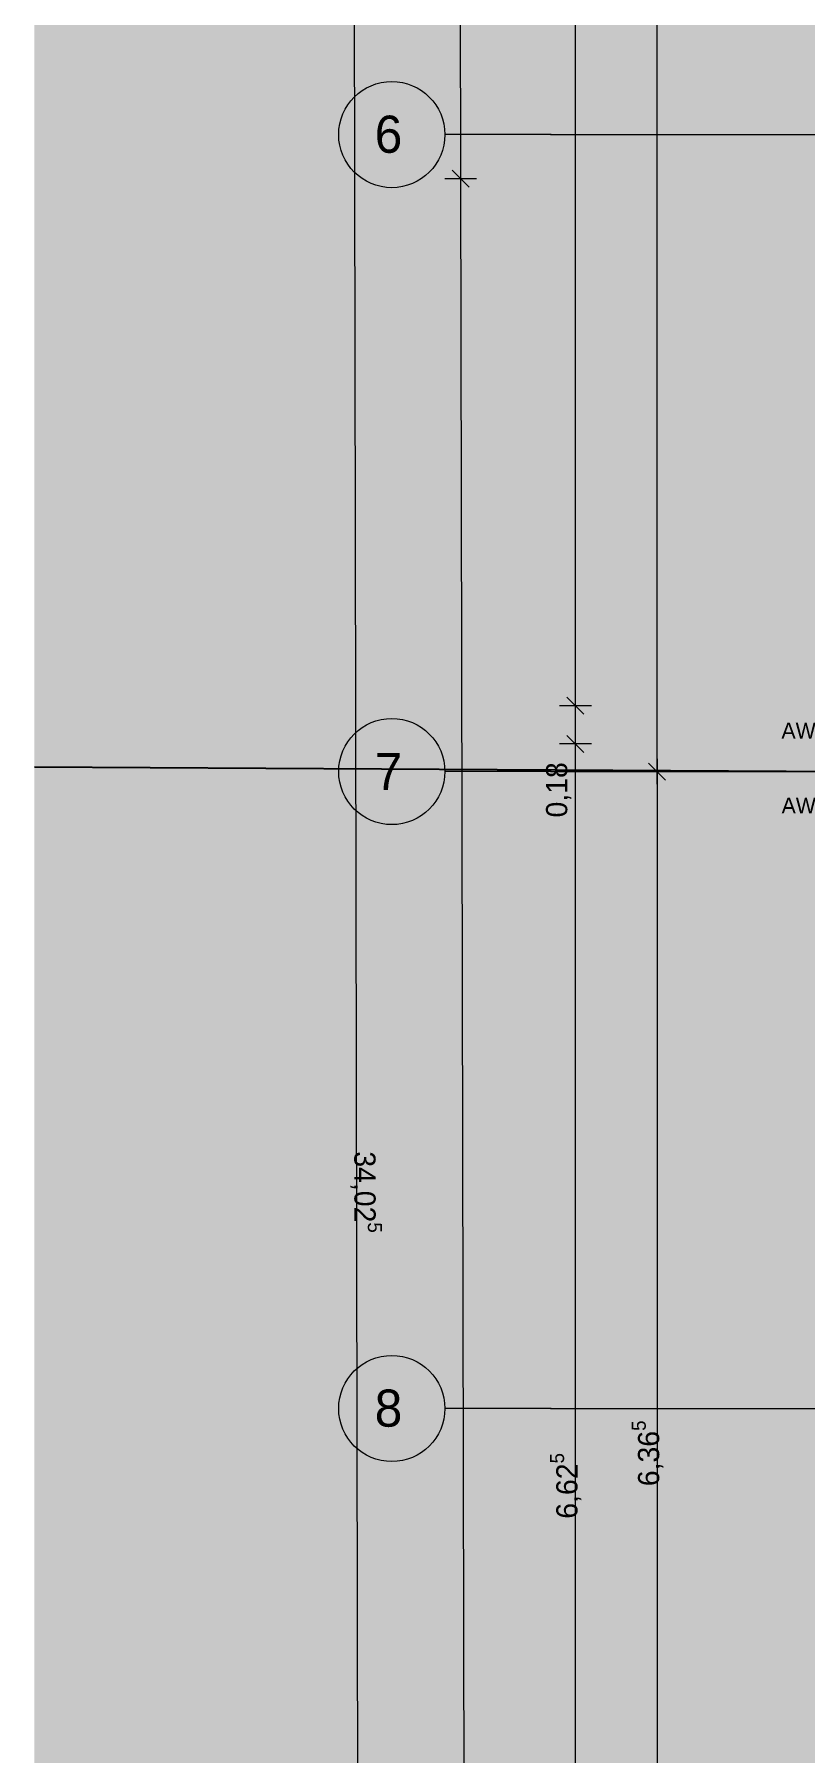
# Model space of a CAD drawing. Header units: metres. Extents: x -3.9 to 83, y -38 to 6.2.
# Drawn here: x -3.93 to -0.3, y -19.63 to -11.53 of the extents above; entities that cross this region are included whole.
import ezdxf

# ---------------------------------------------------------------- set-up
doc = ezdxf.new("R2010")
doc.units = ezdxf.units.M
doc.header["$MEASUREMENT"] = 0
doc.linetypes.add('Achse', pattern=[0.004, 0.002, -0.001, 0, -0.001])
doc.linetypes.add('Baufluchtlinie', pattern=[0.013, 0.008, -0.005])
for name, color, linetype in [('0._EG PP_2_000 Achsraster', 7, 'Continuous'), ('0._EG PP_2_725 Nachbarbebauung', 7, 'Continuous'), ('0._EG PP_2_915 Allgemein Beschriftung.x', 7, 'Continuous'), ('0._EG PP_2_950 Polierplan Bemaßung', 7, 'Continuous'), ('0._EG PP_2_Bauwerke_Gebäude - Haus Signatur.verm', 7, 'Continuous'), ('0._EG PP_2_Neubau_840 Baulinien', 7, 'Continuous')]:
    doc.layers.add(name, color=color, linetype=linetype)
doc.styles.add('ERSTELLTER_STIL_2', font='')
doc.styles.get('ERSTELLTER_STIL_2').set_extended_font_data('Eurostile')

msp = doc.modelspace()

# ---------------------------------------------------------------- hatches: boundary and pattern name
at = {"layer": '0._EG PP_2_725 Nachbarbebauung', "linetype": 'Continuous', "lineweight": 0, "true_color": 0x1f1f1f}
msp.add_hatch(color=250, dxfattribs=at).paths.add_polyline_path([(0.0099, -2.0785), (-3.9335, -2.0676), (-3.9335, -23.1322), (-0.1266, -23.2195), (0.059, -23.2207), (0.0528, -14.1947), (0.0564, -12.2031)])
at = {"layer": '0._EG PP_2_Bauwerke_Gebäude - Haus Signatur.verm', "linetype": 'Continuous', "lineweight": 13}
msp.add_hatch(color=254, dxfattribs=at).paths.add_polyline_path([(-3.466, -2.7985), (-0.3838, -2.8358), (-0.3616, -12.2333), (-0.3762, -24.4167), (0.0238, -24.4171), (0.0384, -12.233), (0.0153, -2.4407), (-3.4611, -2.3985)])

# ---------------------------------------------------------------- linework, layer by layer
at = {"layer": '0._EG PP_2_000 Achsraster', "color": 5, "linetype": 'Achse', "lineweight": 0, "ltscale": 1000}
for p, q in [((-1.5, -12), (-2, -12)), ((-1.5, -12), (21, -12)), ((-1.5, -15), (-2, -15)), ((-1.5, -15), (21, -15)), ((-1.5, -18), (-2, -18)), ((-1.5, -18), (21, -18))]:
    msp.add_line(p, q, dxfattribs=at)
at = {"layer": '0._EG PP_2_000 Achsraster', "color": 5, "linetype": 'Continuous', "lineweight": 0, "ltscale": 1000}
for centre in [(-2.25, -12), (-2.25, -15), (-2.25, -18)]:
    msp.add_circle(centre, 0.25, dxfattribs=at)
at = {"layer": '0._EG PP_2_000 Achsraster', "color": 5, "linetype": 'Achse', "lineweight": 0, "ltscale": 1000}
for p in [(-1.5, -12), (-1.5, -12), (-1.5, -15), (-1.5, -15), (-1.5, -18), (-1.5, -18)]:
    msp.add_point(p, dxfattribs=at)
at = {"layer": '0._EG PP_2_950 Polierplan Bemaßung', "color": 1, "linetype": 'Continuous', "lineweight": 13, "ltscale": 1000, "true_color": 0xfb0106}
for p, q in [((-2.4497, -0.005), (-2.3832, -34.0317)), ((-1.9497, -0.004), (-1.9258, -12.207)), ((-1, -15), (-1, 0)), ((-2.0008, -12.2071), (-1.8508, -12.2068)), ((-1.8858, -12.2469), (-1.9659, -12.167)), ((-1.9258, -12.207), (-1.8832, -34.0307)), ((-0.96, -15.04), (-1.04, -14.96)), ((-1.04, -14.96), (-0.96, -15.04)), ((-1, -14.94), (-1, -15)), ((-1.075, -15), (-0.925, -15)), ((-0.925, -15), (-1.075, -15)), ((-1, -15), (-1, -21.365)), ((-1, -15.06), (-1, -15))]:
    msp.add_line(p, q, dxfattribs=at)
at = {"layer": '0._EG PP_2_950 Polierplan Bemaßung', "color": 76, "linetype": 'Continuous', "lineweight": 13, "ltscale": 1000, "true_color": 0x3f7f02}
for p, q in [((-1.3848, -14.69), (-1.3848, -3.915)), ((-1.4248, -14.65), (-1.3448, -14.73)), ((-1.3098, -14.69), (-1.4598, -14.69)), ((-1.3848, -14.87), (-1.3848, -14.69)), ((-1.3098, -14.87), (-1.4598, -14.87)), ((-1.4248, -14.83), (-1.3448, -14.91)), ((-1.3848, -21.495), (-1.3848, -14.87))]:
    msp.add_line(p, q, dxfattribs=at)
at = {"layer": '0._EG PP_2_Neubau_840 Baulinien', "color": 1, "linetype": 'Baufluchtlinie', "lineweight": 25, "ltscale": 1000, "true_color": 0xfb0106, "flags": 128}
msp.add_lwpolyline([(-3.9335, -14.9777), (0, -15), (18.9876, -15.0005), (22.8486, -15.0037)], dxfattribs=at)

# ---------------------------------------------------------------- texts
at = {"layer": '0._EG PP_2_000 Achsraster', "color": 5, "linetype": 'Continuous', "lineweight": 0, "char_height": 0.175, "attachment_point": 1, "style": 'ERSTELLTER_STIL_2'}
for s, insert in [('\\A1;{\\pql;\\pt0;\\fEurostile|b0|i0|c0|p0;\\W1.000000;6}', (-2.3305, -11.9107)), ('\\A1;{\\pql;\\pt0;\\fEurostile|b0|i0|c0|p0;\\W1.000000;7}', (-2.3305, -14.9125)), ('\\A1;{\\pql;\\pt0;\\fEurostile|b0|i0|c0|p0;\\W1.000000;8}', (-2.3305, -17.9107))]:
    msp.add_mtext(s, dxfattribs=dict(at, insert=insert))
at = {"layer": '0._EG PP_2_915 Allgemein Beschriftung.x', "color": 7, "linetype": 'Continuous', "lineweight": 13, "char_height": 0.075, "attachment_point": 4, "style": 'ERSTELLTER_STIL_2'}
for s, insert in [('\\A1;{\\pql;\\fEurostile|b0|i0|c0|p0;\\W1.000000;AW02a}', (-0.4144, -14.8077)), ('\\A1;{\\pql;\\fEurostile|b0|i0|c0|p0;\\W1.000000;AW01a}', (-0.4137, -15.1606))]:
    msp.add_mtext(s, dxfattribs=dict(at, insert=insert))
at = {"layer": '0._EG PP_2_950 Polierplan Bemaßung', "color": 76, "linetype": 'Continuous', "lineweight": 13, "true_color": 0x3f7f02, "insert": (-1.4048, -15.2164), "char_height": 0.1, "width": 0.306373, "attachment_point": 7, "rotation": 90, "style": 'ERSTELLTER_STIL_2'}
msp.add_mtext('\\A1;{\\pql;\\fEurostile|b0|i0|c0|p0;\\W1.000000;0,18}', dxfattribs=at)
at = {"layer": '0._EG PP_2_950 Polierplan Bemaßung', "color": 1, "linetype": 'Continuous', "lineweight": 13, "true_color": 0xfb0106, "char_height": 0.1, "attachment_point": 7, "style": 'ERSTELLTER_STIL_2'}
for s, insert, rotation in [('\\A1;{\\pql;\\fEurostile|b0|i0|c0|p0;\\W1.000000;34,02\\fEurostile|b0|i0|c0|p0;\\W1.000000;\\A1{\\H.66x;\\S5^  ;}}', (-2.4558, -16.7889), 270.11192), ('\\A1;{\\pql;\\fEurostile|b0|i0|c0|p0;\\W1.000000;6,36\\fEurostile|b0|i0|c0|p0;\\W1.000000;\\A1{\\H.66x;\\S5^  ;}}', (-0.961, -18.366), 90)]:
    msp.add_mtext(s, dxfattribs=dict(at, insert=insert, rotation=rotation))
at = {"layer": '0._EG PP_2_950 Polierplan Bemaßung', "color": 76, "linetype": 'Continuous', "lineweight": 13, "true_color": 0x3f7f02, "insert": (-1.3459, -18.5192), "char_height": 0.1, "attachment_point": 7, "rotation": 90, "style": 'ERSTELLTER_STIL_2'}
msp.add_mtext('\\A1;{\\pql;\\fEurostile|b0|i0|c0|p0;\\W1.000000;6,62\\fEurostile|b0|i0|c0|p0;\\W1.000000;\\A1{\\H.66x;\\S5^  ;}}', dxfattribs=at)

doc.saveas('drawing.dxf')
